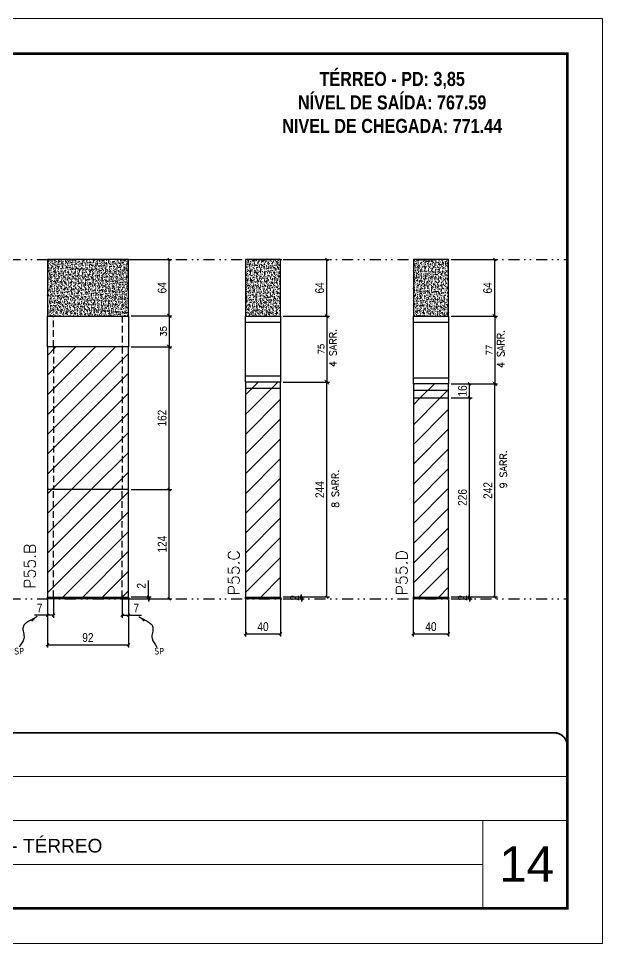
# Model space of a CAD drawing. Extents: x 1945 to 10875, y -3405 to 3369.
# Drawn here: x 4366 to 5029, y -2256 to -1206 of the extents above; entities that cross this region are included whole.
import ezdxf

# ---------------------------------------------------------------- set-up
doc = ezdxf.new("R2010")
doc.units = 0
for name, pattern in [('CONTINUO', [0]), ('DASHED', [0.75, 0.5, -0.25]), ('DIVIDE2', [0.625, 0.25, -0.125, 0, -0.125, 0, -0.125]), ('HIDDEN', [0.375, 0.25, -0.125])]:
    doc.linetypes.add(name, pattern=pattern)
for name, color, linetype, lineweight in [('CARIMBO', 255, 'Continuous', 9), ('Folhas', 255, 'Continuous', 9), ('Hachura', 251, 'Continuous', 9), ('SARRAFO DE PRESSAO', 251, 'DASHED', 9), ('Texto Seção', 7, 'Continuous', 15)]:
    doc.layers.add(name, color=color, linetype=linetype, lineweight=lineweight)
for name, color, linetype in [('COTA', 241, 'Continuous'), ('FUNDOS', 1, 'Continuous'), ('NOMENCLATURA', 7, 'Continuous'), ('Nível', 160, 'Continuous'), ('Painéis', 200, 'Continuous'), ('SARR_2.2x7', 40, 'Continuous'), ('Sarrafo de Pressão', 42, 'HIDDEN'), ('texto', 7, 'Continuous')]:
    doc.layers.add(name, color=color, linetype=linetype)
doc.styles.add('ARIAL', font='arial.ttf')
doc.styles.add('COTA TECNICA', font='techl___.ttf', dxfattribs={"height": 10})
doc.styles.add('COTA TECNICA-50', font='techl___.ttf', dxfattribs={"height": 10})
doc.styles.add('REGUA-120', font='ROMANS.shx', dxfattribs={"height": 15})
doc.styles.add('ROMANC', font='techb___.ttf', dxfattribs={"height": 2.5})
doc.styles.add('ROMANS', font='romans.shx')
doc.styles.get("Standard").update_dxf_attribs({"font": 'arial.ttf'})
doc.dimstyles.new('COTA PAINEL-50', dxfattribs={"dimtxt": 10, "dimasz": 3, "dimexe": 3, "dimexo": 3, "dimgap": 3, "dimtad": 1, "dimdec": 1, "dimzin": 12, "dimdsep": 46, "dimtxsty": 'COTA TECNICA-50', "dimblk1": 'OBLIQUE', "dimblk2": 'OBLIQUE', "dimsah": 1, "dimcen": 0.9, "dimclrd": 4, "dimclre": 4, "dimclrt": 240, "dimadec": 1, "dimazin": 3, "dimtfac": 1, "dimtdec": 1, "dimtmove": 0, "dimatfit": 3, "dimfxl": 1, "dimtolj": 1, "dimtzin": 12, "dimarcsym": 0})
doc.dimstyles.new('Cota Paínel', dxfattribs={"dimtxt": 7, "dimasz": 5, "dimexe": 3, "dimexo": 3, "dimgap": 3, "dimtad": 1, "dimdec": 1, "dimzin": 12, "dimdsep": 46, "dimtxsty": 'ROMANS', "dimblk": 'ARCHTICK', "dimcen": 0, "dimclrd": 4, "dimclre": 4, "dimclrt": 1, "dimadec": 1, "dimazin": 3, "dimtfac": 1, "dimtdec": 1, "dimtmove": 0, "dimatfit": 3, "dimldrblk": 'OBLIQUE', "dimfxl": 1, "dimtolj": 1, "dimtzin": 12, "dimarcsym": 0})
doc.dimstyles.new('PAINEL', dxfattribs={"dimtxt": 10, "dimasz": 3, "dimexe": 3, "dimexo": 3, "dimgap": 3, "dimtad": 1, "dimdec": 1, "dimzin": 12, "dimdsep": 46, "dimtxsty": 'COTA TECNICA', "dimblk1": 'OBLIQUE', "dimblk2": 'OBLIQUE', "dimsah": 1, "dimcen": 0.9, "dimclrd": 4, "dimclre": 4, "dimclrt": 240, "dimadec": 1, "dimazin": 3, "dimtfac": 1, "dimtdec": 1, "dimtmove": 0, "dimatfit": 3, "dimfxl": 1, "dimtolj": 1, "dimtzin": 12, "dimarcsym": 0})
doc.dimstyles.get("Standard").update_dxf_attribs({"dimtxt": 0.18, "dimasz": 0.18, "dimexe": 0.18, "dimexo": 0.0625, "dimgap": 0.09, "dimtad": 0, "dimtih": 1, "dimtoh": 1, "dimdec": 4, "dimzin": 0, "dimdsep": 46, "dimtxsty": 'Standard', "dimcen": 0.09, "dimadec": 0, "dimazin": 0, "dimtfac": 1, "dimtdec": 4, "dimtofl": 0, "dimtmove": 0, "dimatfit": 3, "dimfxl": 1, "dimtolj": 1, "dimtzin": 0, "dimarcsym": 0})
pattern_1 = [(45, (-127075.793, -33000.405), (-11.2253202, 11.2253202), [])]

# ---------------------------------------------------------------- blocks, each defined once
blk = doc.blocks.new('9999999999')
at = {"color": 30, "linetype": 'CONTINUO'}
for p, q in [((98564.6, 34379.6), (99584, 34379.6)), ((98564.6, 34329.8), (99488, 34329.8)), ((99584, 34329.8), (99488, 34329.8)), ((99488, 34329.8), (99488, 34230.2)), ((98564.6, 34280), (99488, 34280))]:
    blk.add_line(p, q, dxfattribs=at)
at = {"color": 30, "linetype": 'CONTINUO', "const_width": 2}
blk.add_lwpolyline([(99584, 34230.2), (99584, 34414.4, 0.414214), (99569, 34429.4), (98229, 34429.4, 0.414214), (98214, 34414.4), (98214, 34245.2, 0.414214), (98229, 34230.2), (99584, 34230.2)], format="xyb", dxfattribs=at)
at = {"layer": 'Folhas'}
blk.add_lwpolyline([(98139, 34190.2), (99624, 34190.2), (99624, 35240.2), (98139, 35240.2)], close=True, dxfattribs=at)
at = {"layer": 'Folhas', "color": 30, "const_width": 3}
blk.add_lwpolyline([(98214, 34230.2), (99584, 34230.2), (99584, 35200.2), (98214, 35200.2)], close=True, dxfattribs=at)
at = {"color": 7, "linetype": 'Continuous', "ltscale": 5, "style": 'ARIAL'}
blk.add_text('TRECHO II - TÉRREO', height=15.483, dxfattribs=at).set_placement((98837.7, 34293.5))
blk = doc.blocks.new('_Oblique')
at = {"color": 0, "linetype": 'ByBlock', "lineweight": -2}
blk.add_line((-0.5, -0.5), (0.5, 0.5), dxfattribs=at)
blk = doc.blocks.new('*D151')
at = {"layer": 'COTA', "color": 4, "lineweight": -2, "transparency": 16777216}
for p, q in [((4857, -1620.7), (4909.5, -1620.7)), ((4906.5, -1862.6), (4906.5, -1620.7)), ((4857, -1862.6), (4909.5, -1862.6))]:
    blk.add_line(p, q, dxfattribs=at)
at = {"layer": 'Defpoints', "color": 0, "transparency": 16777216}
for p in [(4854, -1620.7), (4906.5, -1620.7), (4854, -1862.6)]:
    blk.add_point(p, dxfattribs=at)
at = {"layer": 'COTA', "color": 4, "lineweight": -2, "transparency": 16777216, "xscale": 3, "yscale": 3, "zscale": 3}
for p, rotation in [((4906.5, -1620.7), 90), ((4906.5, -1862.6), 270)]:
    blk.add_blockref('_Oblique', p, dxfattribs=dict(at, rotation=rotation))
at = {"layer": 'COTA', "color": 240, "transparency": 16777216, "insert": (4898.5, -1741.7), "char_height": 10, "attachment_point": 5, "rotation": 90, "style": 'COTA TECNICA'}
blk.add_mtext('\\A1;242', dxfattribs=at)
blk = doc.blocks.new('*D152')
at = {"layer": 'COTA', "color": 4, "lineweight": -2, "transparency": 16777216}
for p, q in [((4814, -1865.6), (4814, -1907.4)), ((4854, -1865.6), (4854, -1907.4)), ((4814, -1904.4), (4854, -1904.4))]:
    blk.add_line(p, q, dxfattribs=at)
at = {"layer": 'Defpoints', "color": 0, "transparency": 16777216}
for p in [(4814, -1862.6), (4854, -1862.6), (4854, -1904.4)]:
    blk.add_point(p, dxfattribs=at)
at = {"layer": 'COTA', "color": 4, "lineweight": -2, "transparency": 16777216, "xscale": 3, "yscale": 3, "zscale": 3, "rotation": 180}
blk.add_blockref('_Oblique', (4814, -1904.4), dxfattribs=at)
at = {"layer": 'COTA', "color": 4, "lineweight": -2, "transparency": 16777216, "xscale": 3, "yscale": 3, "zscale": 3}
blk.add_blockref('_Oblique', (4854, -1904.4), dxfattribs=at)
at = {"layer": 'COTA', "color": 240, "transparency": 16777216, "insert": (4834, -1896.3), "char_height": 10, "attachment_point": 5, "style": 'COTA TECNICA'}
blk.add_mtext('\\A1;40', dxfattribs=at)
blk = doc.blocks.new('*D153')
at = {"layer": 'COTA', "color": 4, "linetype": 'ByBlock', "lineweight": -2, "transparency": 16777216}
for p, q in [((4857, -1479.6), (4909.5, -1479.6)), ((4906.5, -1543.7), (4906.5, -1479.6)), ((4857, -1543.7), (4909.5, -1543.7))]:
    blk.add_line(p, q, dxfattribs=at)
at = {"layer": 'Defpoints', "color": 0, "linetype": 'ByBlock', "transparency": 16777216}
for p in [(4854, -1479.6), (4906.5, -1479.6), (4854, -1543.7)]:
    blk.add_point(p, dxfattribs=at)
at = {"layer": 'COTA', "color": 4, "linetype": 'ByBlock', "lineweight": -2, "transparency": 16777216, "xscale": 3, "yscale": 3, "zscale": 3}
for p, rotation in [((4906.5, -1479.6), 90), ((4906.5, -1543.7), 270)]:
    blk.add_blockref('_Oblique', p, dxfattribs=dict(at, rotation=rotation))
at = {"layer": 'COTA', "color": 240, "linetype": 'ByBlock', "transparency": 16777216, "insert": (4898.4, -1511.7), "char_height": 10, "attachment_point": 5, "rotation": 90, "style": 'COTA TECNICA'}
blk.add_mtext('\\A1;64', dxfattribs=at)
blk = doc.blocks.new('*D154')
at = {"layer": 'COTA', "color": 4, "lineweight": -2, "transparency": 16777216}
for p, q in [((4857, -1862.6), (4880.9, -1862.6)), ((4857, -1864.6), (4880.9, -1864.6)), ((4877.9, -1862.6), (4877.9, -1859.6)), ((4877.9, -1864.6), (4877.9, -1862.6)), ((4877.9, -1864.6), (4877.9, -1867.6))]:
    blk.add_line(p, q, dxfattribs=at)
at = {"layer": 'Defpoints', "color": 0, "transparency": 16777216}
for p in [(4854, -1862.6), (4854, -1864.6), (4877.9, -1862.6)]:
    blk.add_point(p, dxfattribs=at)
at = {"layer": 'COTA', "color": 4, "lineweight": -2, "transparency": 16777216, "xscale": 3, "yscale": 3, "zscale": 3}
for p, rotation in [((4877.9, -1862.6), 270), ((4877.9, -1864.6), 90)]:
    blk.add_blockref('_Oblique', p, dxfattribs=dict(at, rotation=rotation))
at = {"layer": 'COTA', "color": 240, "transparency": 16777216, "insert": (4869.9, -1863.6), "char_height": 10, "attachment_point": 5, "rotation": 90, "style": 'COTA TECNICA-50'}
blk.add_mtext('\\A1;2', dxfattribs=at)
blk = doc.blocks.new('*D315')
at = {"layer": 'COTA', "color": 4, "linetype": 'ByBlock', "lineweight": -2, "transparency": 16777216}
for p, q in [((4857, -1636.6), (4880.9, -1636.6)), ((4877.9, -1862.6), (4877.9, -1636.6)), ((4857, -1862.6), (4880.9, -1862.6))]:
    blk.add_line(p, q, dxfattribs=at)
at = {"layer": 'Defpoints', "color": 0, "linetype": 'ByBlock', "transparency": 16777216}
for p in [(4854, -1636.6), (4877.9, -1636.6), (4854, -1862.6)]:
    blk.add_point(p, dxfattribs=at)
at = {"layer": 'COTA', "color": 4, "linetype": 'ByBlock', "lineweight": -2, "transparency": 16777216, "xscale": 3, "yscale": 3, "zscale": 3}
for p, rotation in [((4877.9, -1636.6), 90), ((4877.9, -1862.6), 270)]:
    blk.add_blockref('_Oblique', p, dxfattribs=dict(at, rotation=rotation))
at = {"layer": 'COTA', "color": 240, "linetype": 'ByBlock', "transparency": 16777216, "insert": (4869.8, -1749.6), "char_height": 10, "attachment_point": 5, "rotation": 90, "style": 'COTA TECNICA'}
blk.add_mtext('\\A1;226', dxfattribs=at)
blk = doc.blocks.new('*D316')
at = {"layer": 'COTA', "color": 4, "linetype": 'ByBlock', "lineweight": -2, "transparency": 16777216}
for p, q in [((4857, -1620.7), (4880.9, -1620.7)), ((4877.9, -1636.6), (4877.9, -1620.7)), ((4857, -1636.6), (4880.9, -1636.6))]:
    blk.add_line(p, q, dxfattribs=at)
at = {"layer": 'Defpoints', "color": 0, "linetype": 'ByBlock', "transparency": 16777216}
for p in [(4854, -1620.7), (4877.9, -1620.7), (4854, -1636.6)]:
    blk.add_point(p, dxfattribs=at)
at = {"layer": 'COTA', "color": 4, "linetype": 'ByBlock', "lineweight": -2, "transparency": 16777216, "xscale": 3, "yscale": 3, "zscale": 3}
for p, rotation in [((4877.9, -1620.7), 90), ((4877.9, -1636.6), 270)]:
    blk.add_blockref('_Oblique', p, dxfattribs=dict(at, rotation=rotation))
at = {"layer": 'COTA', "color": 240, "linetype": 'ByBlock', "transparency": 16777216, "insert": (4869.8, -1628.7), "char_height": 10, "attachment_point": 5, "rotation": 90, "style": 'COTA TECNICA'}
blk.add_mtext('\\A1;16', dxfattribs=at)
blk = doc.blocks.new('*D119')
at = {"layer": 'COTA', "color": 4, "lineweight": -2, "transparency": 16777216}
for p, q in [((4666.4, -1618.7), (4718.9, -1618.7)), ((4715.9, -1862.6), (4715.9, -1618.7)), ((4666.4, -1862.6), (4718.9, -1862.6))]:
    blk.add_line(p, q, dxfattribs=at)
at = {"layer": 'Defpoints', "color": 0, "transparency": 16777216}
for p in [(4663.4, -1618.7), (4715.9, -1618.7), (4663.4, -1862.6)]:
    blk.add_point(p, dxfattribs=at)
at = {"layer": 'COTA', "color": 4, "lineweight": -2, "transparency": 16777216, "xscale": 3, "yscale": 3, "zscale": 3}
for p, rotation in [((4715.9, -1618.7), 90), ((4715.9, -1862.6), 270)]:
    blk.add_blockref('_Oblique', p, dxfattribs=dict(at, rotation=rotation))
at = {"layer": 'COTA', "color": 240, "transparency": 16777216, "insert": (4707.8, -1740.7), "char_height": 10, "attachment_point": 5, "rotation": 90, "style": 'COTA TECNICA'}
blk.add_mtext('\\A1;244', dxfattribs=at)
blk = doc.blocks.new('*D120')
at = {"layer": 'COTA', "color": 4, "lineweight": -2, "transparency": 16777216}
for p, q in [((4666.4, -1479.6), (4718.9, -1479.6)), ((4715.9, -1543.7), (4715.9, -1479.6)), ((4666.4, -1543.7), (4718.9, -1543.7))]:
    blk.add_line(p, q, dxfattribs=at)
at = {"layer": 'Defpoints', "color": 0, "transparency": 16777216}
for p in [(4663.4, -1479.6), (4715.9, -1479.6), (4663.4, -1543.7)]:
    blk.add_point(p, dxfattribs=at)
at = {"layer": 'COTA', "color": 4, "lineweight": -2, "transparency": 16777216, "xscale": 3, "yscale": 3, "zscale": 3}
for p, rotation in [((4715.9, -1479.6), 90), ((4715.9, -1543.7), 270)]:
    blk.add_blockref('_Oblique', p, dxfattribs=dict(at, rotation=rotation))
at = {"layer": 'COTA', "color": 240, "transparency": 16777216, "insert": (4707.8, -1511.7), "char_height": 10, "attachment_point": 5, "rotation": 90, "style": 'COTA TECNICA'}
blk.add_mtext('\\A1;64', dxfattribs=at)
blk = doc.blocks.new('*D121')
at = {"layer": 'COTA', "color": 4, "lineweight": -2, "transparency": 16777216}
for p, q in [((4623.4, -1865.6), (4623.4, -1907.4)), ((4663.4, -1865.6), (4663.4, -1907.4)), ((4623.4, -1904.4), (4663.4, -1904.4))]:
    blk.add_line(p, q, dxfattribs=at)
at = {"layer": 'Defpoints', "color": 0, "transparency": 16777216}
for p in [(4623.4, -1862.6), (4663.4, -1862.6), (4663.4, -1904.4)]:
    blk.add_point(p, dxfattribs=at)
at = {"layer": 'COTA', "color": 4, "lineweight": -2, "transparency": 16777216, "xscale": 3, "yscale": 3, "zscale": 3, "rotation": 180}
blk.add_blockref('_Oblique', (4623.4, -1904.4), dxfattribs=at)
at = {"layer": 'COTA', "color": 4, "lineweight": -2, "transparency": 16777216, "xscale": 3, "yscale": 3, "zscale": 3}
blk.add_blockref('_Oblique', (4663.4, -1904.4), dxfattribs=at)
at = {"layer": 'COTA', "color": 240, "transparency": 16777216, "insert": (4643.4, -1896.3), "char_height": 10, "attachment_point": 5, "style": 'COTA TECNICA'}
blk.add_mtext('\\A1;40', dxfattribs=at)
blk = doc.blocks.new('*D122')
at = {"layer": 'COTA', "color": 4, "lineweight": -2, "transparency": 16777216}
for p, q in [((4666.4, -1862.6), (4690.2, -1862.6)), ((4666.4, -1864.6), (4690.2, -1864.6)), ((4687.2, -1862.6), (4687.2, -1859.6)), ((4687.2, -1864.6), (4687.2, -1862.6)), ((4687.2, -1864.6), (4687.2, -1867.6))]:
    blk.add_line(p, q, dxfattribs=at)
at = {"layer": 'Defpoints', "color": 0, "transparency": 16777216}
for p in [(4663.4, -1862.6), (4663.4, -1864.6), (4687.2, -1862.6)]:
    blk.add_point(p, dxfattribs=at)
at = {"layer": 'COTA', "color": 4, "lineweight": -2, "transparency": 16777216, "xscale": 3, "yscale": 3, "zscale": 3}
for p, rotation in [((4687.2, -1862.6), 270), ((4687.2, -1864.6), 90)]:
    blk.add_blockref('_Oblique', p, dxfattribs=dict(at, rotation=rotation))
at = {"layer": 'COTA', "color": 240, "transparency": 16777216, "insert": (4679.2, -1863.6), "char_height": 10, "attachment_point": 5, "rotation": 90, "style": 'COTA TECNICA-50'}
blk.add_mtext('\\A1;2', dxfattribs=at)
blk = doc.blocks.new('*D110')
at = {"layer": 'COTA', "color": 4, "lineweight": -2, "transparency": 16777216}
for p, q in [((4398.7, -1865.6), (4398.7, -1919.8)), ((4490.7, -1865.6), (4490.7, -1919.8)), ((4398.7, -1916.8), (4490.7, -1916.8))]:
    blk.add_line(p, q, dxfattribs=at)
at = {"layer": 'Defpoints', "color": 0, "transparency": 16777216}
for p in [(4398.7, -1862.6), (4490.7, -1862.6), (4490.7, -1916.8)]:
    blk.add_point(p, dxfattribs=at)
at = {"layer": 'COTA', "color": 4, "lineweight": -2, "transparency": 16777216, "xscale": 3, "yscale": 3, "zscale": 3, "rotation": 180}
blk.add_blockref('_Oblique', (4398.7, -1916.8), dxfattribs=at)
at = {"layer": 'COTA', "color": 4, "lineweight": -2, "transparency": 16777216, "xscale": 3, "yscale": 3, "zscale": 3}
blk.add_blockref('_Oblique', (4490.7, -1916.8), dxfattribs=at)
at = {"layer": 'COTA', "color": 240, "transparency": 16777216, "insert": (4444.7, -1908.7), "char_height": 10, "attachment_point": 5, "style": 'COTA TECNICA'}
blk.add_mtext('\\A1;92', dxfattribs=at)
blk = doc.blocks.new('*D111')
at = {"layer": 'COTA', "color": 4, "lineweight": -2, "transparency": 16777216}
for p, q in [((4493.7, -1479.6), (4540, -1479.6)), ((4537, -1543.6), (4537, -1479.6)), ((4493.7, -1543.6), (4540, -1543.6))]:
    blk.add_line(p, q, dxfattribs=at)
at = {"layer": 'Defpoints', "color": 0, "transparency": 16777216}
for p in [(4490.7, -1479.6), (4537, -1479.6), (4490.7, -1543.6)]:
    blk.add_point(p, dxfattribs=at)
at = {"layer": 'COTA', "color": 4, "lineweight": -2, "transparency": 16777216, "xscale": 3, "yscale": 3, "zscale": 3}
for p, rotation in [((4537, -1479.6), 90), ((4537, -1543.6), 270)]:
    blk.add_blockref('_Oblique', p, dxfattribs=dict(at, rotation=rotation))
at = {"layer": 'COTA', "color": 240, "transparency": 16777216, "insert": (4528.9, -1511.6), "char_height": 10, "attachment_point": 5, "rotation": 90, "style": 'COTA TECNICA'}
blk.add_mtext('\\A1;64', dxfattribs=at)
blk = doc.blocks.new('*D112')
at = {"layer": 'COTA', "color": 4, "lineweight": -2, "transparency": 16777216}
for p, q in [((4493.7, -1740.6), (4540, -1740.6)), ((4537, -1864.6), (4537, -1740.6)), ((4493.7, -1864.6), (4540, -1864.6))]:
    blk.add_line(p, q, dxfattribs=at)
at = {"layer": 'Defpoints', "color": 0, "transparency": 16777216}
for p in [(4490.7, -1740.6), (4537, -1740.6), (4490.7, -1864.6)]:
    blk.add_point(p, dxfattribs=at)
at = {"layer": 'COTA', "color": 4, "lineweight": -2, "transparency": 16777216, "xscale": 3, "yscale": 3, "zscale": 3}
for p, rotation in [((4537, -1740.6), 90), ((4537, -1864.6), 270)]:
    blk.add_blockref('_Oblique', p, dxfattribs=dict(at, rotation=rotation))
at = {"layer": 'COTA', "color": 240, "transparency": 16777216, "insert": (4528.9, -1802.6), "char_height": 10, "attachment_point": 5, "rotation": 90, "style": 'COTA TECNICA-50'}
blk.add_mtext('\\A1;124', dxfattribs=at)
blk = doc.blocks.new('*D113')
at = {"layer": 'COTA', "color": 4, "lineweight": -2, "transparency": 16777216}
for p, q in [((4513.3, -1862.6), (4513.3, -1843.8)), ((4493.7, -1862.6), (4516.3, -1862.6)), ((4493.7, -1864.6), (4516.3, -1864.6)), ((4513.3, -1864.6), (4513.3, -1862.6)), ((4513.3, -1864.6), (4513.3, -1867.6))]:
    blk.add_line(p, q, dxfattribs=at)
at = {"layer": 'Defpoints', "color": 0, "transparency": 16777216}
for p in [(4490.7, -1862.6), (4490.7, -1864.6), (4513.3, -1864.6)]:
    blk.add_point(p, dxfattribs=at)
at = {"layer": 'COTA', "color": 4, "lineweight": -2, "transparency": 16777216, "xscale": 3, "yscale": 3, "zscale": 3}
for p, rotation in [((4513.3, -1862.6), 270), ((4513.3, -1864.6), 90)]:
    blk.add_blockref('_Oblique', p, dxfattribs=dict(at, rotation=rotation))
at = {"layer": 'COTA', "color": 240, "transparency": 16777216, "insert": (4505.3, -1849.9), "char_height": 10, "attachment_point": 5, "rotation": 90, "style": 'COTA TECNICA-50'}
blk.add_mtext('\\A1;2', dxfattribs=at)
blk = doc.blocks.new('*D114')
at = {"layer": 'COTA', "color": 4, "lineweight": -2, "transparency": 16777216}
for p, q in [((4398.7, -1867.6), (4398.7, -1886.2)), ((4405.7, -1865.6), (4405.7, -1886.2)), ((4398.7, -1883.2), (4384, -1883.2)), ((4405.7, -1883.2), (4398.7, -1883.2))]:
    blk.add_line(p, q, dxfattribs=at)
at = {"layer": 'Defpoints', "color": 0, "transparency": 16777216}
for p in [(4398.7, -1864.6), (4405.7, -1862.6), (4398.7, -1883.2)]:
    blk.add_point(p, dxfattribs=at)
at = {"layer": 'COTA', "color": 4, "lineweight": -2, "transparency": 16777216, "xscale": 3, "yscale": 3, "zscale": 3, "rotation": 180}
blk.add_blockref('_Oblique', (4398.7, -1883.2), dxfattribs=at)
at = {"layer": 'COTA', "color": 4, "lineweight": -2, "transparency": 16777216, "xscale": 3, "yscale": 3, "zscale": 3}
blk.add_blockref('_Oblique', (4405.7, -1883.2), dxfattribs=at)
at = {"layer": 'COTA', "color": 240, "transparency": 16777216, "insert": (4389.9, -1875.1), "char_height": 10, "attachment_point": 5, "style": 'COTA TECNICA-50'}
blk.add_mtext('\\A1;7', dxfattribs=at)
blk = doc.blocks.new('*D115')
at = {"layer": 'COTA', "color": 4, "lineweight": -2, "transparency": 16777216}
for p, q in [((4483.7, -1865.6), (4483.7, -1886.2)), ((4490.7, -1867.6), (4490.7, -1886.2)), ((4483.7, -1883.2), (4490.7, -1883.2)), ((4490.7, -1883.2), (4505.5, -1883.2))]:
    blk.add_line(p, q, dxfattribs=at)
at = {"layer": 'Defpoints', "color": 0, "transparency": 16777216}
for p in [(4483.7, -1862.6), (4490.7, -1864.6), (4490.7, -1883.2)]:
    blk.add_point(p, dxfattribs=at)
at = {"layer": 'COTA', "color": 4, "lineweight": -2, "transparency": 16777216, "xscale": 3, "yscale": 3, "zscale": 3, "rotation": 180}
blk.add_blockref('_Oblique', (4483.7, -1883.2), dxfattribs=at)
at = {"layer": 'COTA', "color": 4, "lineweight": -2, "transparency": 16777216, "xscale": 3, "yscale": 3, "zscale": 3}
blk.add_blockref('_Oblique', (4490.7, -1883.2), dxfattribs=at)
at = {"layer": 'COTA', "color": 240, "transparency": 16777216, "insert": (4499.6, -1875.1), "char_height": 10, "attachment_point": 5, "style": 'COTA TECNICA-50'}
blk.add_mtext('\\A1;7', dxfattribs=at)
blk = doc.blocks.new('*D116')
at = {"layer": 'Defpoints', "color": 0, "linetype": 'ByBlock', "transparency": 16777216}
for p in [(4490.7, -1578.6), (4537, -1578.6), (4490.7, -1740.6)]:
    blk.add_point(p, dxfattribs=at)
at = {"layer": 'FUNDOS', "color": 4, "linetype": 'ByBlock', "lineweight": -2, "transparency": 16777216}
for p, q in [((4493.7, -1578.6), (4540, -1578.6)), ((4537, -1740.6), (4537, -1578.6)), ((4493.7, -1740.6), (4540, -1740.6))]:
    blk.add_line(p, q, dxfattribs=at)
at = {"layer": 'FUNDOS', "color": 4, "linetype": 'ByBlock', "lineweight": -2, "transparency": 16777216, "xscale": 3, "yscale": 3, "zscale": 3}
for p, rotation in [((4537, -1578.6), 90), ((4537, -1740.6), 270)]:
    blk.add_blockref('_Oblique', p, dxfattribs=dict(at, rotation=rotation))
at = {"layer": 'FUNDOS', "color": 240, "linetype": 'ByBlock', "transparency": 16777216, "insert": (4528.9, -1659.6), "char_height": 10, "attachment_point": 5, "rotation": 90, "style": 'COTA TECNICA'}
blk.add_mtext('\\A1;162', dxfattribs=at)
blk = doc.blocks.new('_ArchTick')
at = {"color": 0, "linetype": 'ByBlock', "const_width": 0.15}
blk.add_lwpolyline([(-0.5, -0.5), (0.5, 0.5)], dxfattribs=at)
blk = doc.blocks.new('*D393')
at = {"layer": 'COTA', "color": 4, "lineweight": -2, "transparency": 16777216}
for p, q in [((4493.7, -1543.6), (4540, -1543.6)), ((4537, -1543.6), (4537, -1578.6)), ((4493.7, -1578.6), (4540, -1578.6))]:
    blk.add_line(p, q, dxfattribs=at)
at = {"layer": 'Defpoints', "color": 0, "transparency": 16777216}
for p in [(4490.7, -1543.6), (4490.7, -1578.6), (4537, -1578.6)]:
    blk.add_point(p, dxfattribs=at)
at = {"layer": 'COTA', "color": 4, "lineweight": -2, "transparency": 16777216, "xscale": 5, "yscale": 5, "zscale": 5}
for p, rotation in [((4537, -1543.6), 90), ((4537, -1578.6), 270)]:
    blk.add_blockref('_ArchTick', p, dxfattribs=dict(at, rotation=rotation))
at = {"layer": 'COTA', "color": 1, "transparency": 16777216, "insert": (4530.5, -1561.1), "char_height": 7, "attachment_point": 5, "rotation": 90, "style": 'ROMANS'}
blk.add_mtext('\\A1;35', dxfattribs=at)
blk = doc.blocks.new('*D394')
at = {"layer": 'COTA', "color": 4, "lineweight": -2, "transparency": 16777216}
for p, q in [((4666.4, -1543.7), (4718.9, -1543.7)), ((4715.9, -1543.7), (4715.9, -1618.7)), ((4666.4, -1618.7), (4718.9, -1618.7))]:
    blk.add_line(p, q, dxfattribs=at)
at = {"layer": 'Defpoints', "color": 0, "transparency": 16777216}
for p in [(4663.4, -1543.7), (4663.4, -1618.7), (4715.9, -1618.7)]:
    blk.add_point(p, dxfattribs=at)
at = {"layer": 'COTA', "color": 4, "lineweight": -2, "transparency": 16777216, "xscale": 5, "yscale": 5, "zscale": 5}
for p, rotation in [((4715.9, -1543.7), 90), ((4715.9, -1618.7), 270)]:
    blk.add_blockref('_ArchTick', p, dxfattribs=dict(at, rotation=rotation))
at = {"layer": 'COTA', "color": 1, "transparency": 16777216, "insert": (4709.4, -1581.2), "char_height": 7, "attachment_point": 5, "rotation": 90, "style": 'ROMANS'}
blk.add_mtext('\\A1;75', dxfattribs=at)
blk = doc.blocks.new('*D395')
at = {"layer": 'COTA', "color": 4, "lineweight": -2, "transparency": 16777216}
for p, q in [((4857, -1543.7), (4909.5, -1543.7)), ((4906.5, -1543.7), (4906.5, -1620.7)), ((4857, -1620.7), (4909.5, -1620.7))]:
    blk.add_line(p, q, dxfattribs=at)
at = {"layer": 'Defpoints', "color": 0, "transparency": 16777216}
for p in [(4854, -1543.7), (4854, -1620.7), (4906.5, -1620.7)]:
    blk.add_point(p, dxfattribs=at)
at = {"layer": 'COTA', "color": 4, "lineweight": -2, "transparency": 16777216, "xscale": 5, "yscale": 5, "zscale": 5}
for p, rotation in [((4906.5, -1543.7), 90), ((4906.5, -1620.7), 270)]:
    blk.add_blockref('_ArchTick', p, dxfattribs=dict(at, rotation=rotation))
at = {"layer": 'COTA', "color": 1, "transparency": 16777216, "insert": (4900, -1582.2), "char_height": 7, "attachment_point": 5, "rotation": 90, "style": 'ROMANS'}
blk.add_mtext('\\A1;77', dxfattribs=at)

msp = doc.modelspace()

# ---------------------------------------------------------------- hatches: boundary and pattern name
at = {"layer": 'COTA', "linetype": 'ByBlock'}
h = msp.add_hatch(dxfattribs=at)
h.set_pattern_fill('AR-CONC', color=256, scale=0.03)
h.set_pattern_definition([(50, (-126704.3376, -28368.905), (5.46554007, -0.47817257), [0.5715, -6.2865]), (355, (-126704.3376, -28368.905), (-1.05730264, 5.73170536), [0.4572, -5.02921753]), (100.4514447, (-126703.882, -28368.945), (4.40823741, 5.25353256), [0.48570026, -5.34270734]), (46.1842, (-126704.3376, -28367.381), (8.13237123, -1.26126984), [0.85725, -9.42975]), (96.6355576, (-126703.66, -28367.486), (7.122124, 7.42278374), [0.7285507, -8.01406824]), (351.184151, (-126704.3376, -28367.381), (7.122124, 7.42278374), [0.685799, -7.54379196]), (21, (-126703.5756, -28367.762), (4.54843174, -3.06795595), [0.5715, -6.2865]), (326, (-126703.5756, -28367.762), (1.85406085, 5.52563898), [0.4572, -5.0292]), (71.451445, (-126703.1965, -28368.0176), (6.40249258, 2.45768307), [0.48570026, -5.34269813]), (37.5, (-126704.3376, -28368.905), (0.092658098, 2.536651166), [0, -4.96824, 0, -5.1054, 0, -5.04825]), (7.5, (-126704.3376, -28368.905), (2.004589875, 3.005417245), [0, -2.91084, 0, -4.85394, 0, -1.92405]), (327.5, (-126706.0368, -28368.905), (4.067717855, -0.17186232), [0, -1.905, 0, -5.9436, 0, -7.8867]), (317.5, (-126706.7988, -28368.905), (4.44387544, 0.76279473), [0, -2.4765, 0, -3.94716, 0, -5.6007])])
h.paths.add_polyline_path([(4398.75, -1543.64), (4490.75, -1543.64), (4490.75, -1479.64), (4398.75, -1479.64)])
h = msp.add_hatch(dxfattribs=at)
h.set_pattern_fill('AR-CONC', color=256, scale=0.03)
h.set_pattern_definition([(50, (0, -10), (5.46554, -0.4781726), [0.5715, -6.2865]), (355, (0, -10), (-1.0573026, 5.7317054), [0.4572, -5.0292175]), (100.45144, (0.4555, -10.04), (4.4082374, 5.2535326), [0.4857, -5.3427073]), (46.1842, (0, -8.476), (8.132371, -1.26127), [0.85725, -9.42975]), (96.63556, (0.678, -8.581), (7.122124, 7.422784), [0.72855, -8.014068]), (351.18415, (0, -8.476), (7.122124, 7.422784), [0.685799, -7.543792]), (21, (0.762, -8.857), (4.5484317, -3.067956), [0.5715, -6.2865]), (326, (0.762, -8.857), (1.854061, 5.525639), [0.4572, -5.0292]), (71.45144, (1.141, -9.1127), (6.4024926, 2.457683), [0.4857, -5.342698]), (37.5, (0, -10), (0.0926581, 2.5366512), [0, -4.96824, 0, -5.1054, 0, -5.04825]), (7.5, (0, -10), (2.0045899, 3.0054172), [0, -2.91084, 0, -4.85394, 0, -1.92405]), (327.5, (-1.6993, -10), (4.06771786, -0.1718623), [0, -1.905, 0, -5.9436, 0, -7.8867]), (317.5, (-2.4613, -10), (4.4438754, 0.7627947), [0, -2.4765, 0, -3.94716, 0, -5.6007])])
h.paths.add_polyline_path([(4663.43, -1543.66), (4663.43, -1479.64), (4623.43, -1479.64), (4623.43, -1543.66)])
h = msp.add_hatch(dxfattribs=at)
h.set_pattern_fill('AR-CONC', color=256, scale=0.03)
h.set_pattern_definition([(50, (-126799.9897, -28334.905), (5.46554007, -0.47817257), [0.5715, -6.2865]), (355, (-126799.99, -28334.905), (-1.05730264, 5.73170536), [0.4572, -5.02921753]), (100.4514447, (-126799.5343, -28334.945), (4.40823741, 5.25353256), [0.48570026, -5.34270734]), (46.1842, (-126799.99, -28333.381), (8.13237123, -1.26126984), [0.85725, -9.42975]), (96.6355576, (-126799.312, -28333.486), (7.122124, 7.42278374), [0.7285507, -8.01406824]), (351.184151, (-126799.99, -28333.381), (7.122124, 7.42278374), [0.685799, -7.54379196]), (21, (-126799.2277, -28333.762), (4.54843174, -3.06795595), [0.5715, -6.2865]), (326, (-126799.228, -28333.762), (1.85406085, 5.52563898), [0.4572, -5.0292]), (71.451445, (-126798.8487, -28334.0176), (6.40249258, 2.45768307), [0.48570026, -5.34269813]), (37.5, (-126799.9897, -28334.905), (0.092658098, 2.536651166), [0, -4.96824, 0, -5.1054, 0, -5.04825]), (7.5, (-126799.9897, -28334.905), (2.004589875, 3.005417245), [0, -2.91084, 0, -4.85394, 0, -1.92405]), (327.5, (-126801.689, -28334.905), (4.067717855, -0.17186232), [0, -1.905, 0, -5.9436, 0, -7.8867]), (317.5, (-126802.451, -28334.905), (4.44387544, 0.76279473), [0, -2.4765, 0, -3.94716, 0, -5.6007])])
h.paths.add_polyline_path([(4814.04, -1543.66), (4854.04, -1543.66), (4854.04, -1479.64), (4814.04, -1479.64)])
at = {"layer": 'Hachura', "linetype": 'ByBlock'}
h = msp.add_hatch(dxfattribs=at)
h.set_pattern_fill('ANSI31', color=256, scale=5)
h.set_pattern_definition(pattern_1)
h.paths.add_polyline_path([(4490.75, -1578.64), (4398.75, -1578.64), (4398.75, -1740.64), (4490.75, -1740.64)])
h = msp.add_hatch(dxfattribs=at)
h.set_pattern_fill('ANSI31', color=256, scale=5)
h.set_pattern_definition(pattern_1)
h.paths.add_polyline_path([(4663.43, -1618.66), (4623.43, -1618.66), (4623.43, -1862.64), (4663.43, -1862.64)])
h = msp.add_hatch(dxfattribs=at)
h.set_pattern_fill('ANSI31', color=256, scale=5)
h.set_pattern_definition(pattern_1)
h.paths.add_polyline_path([(4854.04, -1620.66), (4814.04, -1620.66), (4814.04, -1636.64), (4854.04, -1636.64)])
h = msp.add_hatch(dxfattribs=at)
h.set_pattern_fill('ANSI31', color=256, scale=5)
h.set_pattern_definition(pattern_1)
h.paths.add_polyline_path([(4854.04, -1636.64), (4814.04, -1636.64), (4814.04, -1862.64), (4854.04, -1862.64)])
h = msp.add_hatch(dxfattribs=at)
h.set_pattern_fill('ANSI31', color=256, scale=5)
h.set_pattern_definition(pattern_1)
h.paths.add_polyline_path([(4490.75, -1740.64), (4398.75, -1740.64), (4398.75, -1862.64), (4490.75, -1862.64)])

# ---------------------------------------------------------------- linework, layer by layer
at = {"layer": 'COTA', "linetype": 'ByBlock'}
for points in [[(4398.75, -1543.64), (4490.75, -1543.64), (4490.75, -1479.64), (4398.75, -1479.64)], [(4623.43, -1543.66), (4663.43, -1543.66), (4663.43, -1479.64), (4623.43, -1479.64)], [(4814.04, -1543.66), (4854.04, -1543.66), (4854.04, -1479.64), (4814.04, -1479.64)]]:
    msp.add_lwpolyline(points, close=True, dxfattribs=at)
at = {"layer": 'Nível', "color": 4, "linetype": 'DIVIDE2', "ltscale": 50}
for p, q in [((3978.36, -1479.64), (4988.71, -1479.64)), ((3978.36, -1864.64), (4988.71, -1864.64))]:
    msp.add_line(p, q, dxfattribs=at)
at = {"layer": 'Painéis'}
for p, q in [((4398.75, -1543.64), (4490.75, -1543.64)), ((4398.75, -1578.64), (4398.75, -1543.64)), ((4490.75, -1543.64), (4490.75, -1578.64)), ((4623.43, -1543.66), (4663.43, -1543.66)), ((4623.43, -1618.66), (4623.43, -1543.66)), ((4663.43, -1543.66), (4663.43, -1618.66)), ((4814.04, -1543.66), (4854.04, -1543.66)), ((4814.04, -1620.66), (4814.04, -1543.66)), ((4854.04, -1543.66), (4854.04, -1620.66)), ((4490.75, -1578.64), (4398.75, -1578.64)), ((4398.75, -1578.64), (4398.75, -1740.64)), ((4490.75, -1740.64), (4490.75, -1578.64)), ((4663.43, -1618.66), (4623.43, -1618.66)), ((4814.04, -1636.64), (4854.04, -1636.64)), ((4623.43, -1862.64), (4663.43, -1862.64)), ((4623.43, -1864.64), (4623.43, -1862.64)), ((4663.43, -1864.64), (4623.43, -1864.64)), ((4663.43, -1862.64), (4663.43, -1864.64)), ((4814.04, -1862.64), (4854.04, -1862.64)), ((4814.04, -1864.64), (4814.04, -1862.64)), ((4854.04, -1864.64), (4814.04, -1864.64)), ((4854.04, -1862.64), (4854.04, -1864.64))]:
    msp.add_line(p, q, dxfattribs=at)
for points in [[(4623.43, -1862.64), (4663.43, -1862.64), (4663.43, -1618.66), (4623.43, -1618.66)], [(4814.04, -1862.64), (4854.04, -1862.64), (4854.04, -1620.66), (4814.04, -1620.66)], [(4398.75, -1862.64), (4490.75, -1862.64), (4490.75, -1740.64), (4398.75, -1740.64)], [(4398.75, -1862.64), (4490.75, -1862.64), (4490.75, -1864.64), (4398.75, -1864.64)]]:
    msp.add_lwpolyline(points, close=True, dxfattribs=at)
at = {"layer": 'SARR_2.2x7'}
for p, q in [((4623.43, -1550.66), (4663.43, -1550.66)), ((4814.04, -1550.66), (4854.04, -1550.66)), ((4623.43, -1611.66), (4663.43, -1611.66)), ((4814.04, -1613.66), (4854.04, -1613.66)), ((4623.43, -1625.66), (4663.43, -1625.66)), ((4814.04, -1627.66), (4854.04, -1627.66))]:
    msp.add_line(p, q, dxfattribs=at)
at = {"layer": 'Sarrafo de Pressão', "ltscale": 30}
for p, q in [((4405.75, -1578.64), (4405.75, -1543.64)), ((4483.75, -1543.64), (4483.75, -1578.64)), ((4405.75, -1578.64), (4405.75, -1740.64)), ((4483.75, -1578.64), (4483.75, -1740.64)), ((4405.75, -1862.64), (4405.75, -1740.64)), ((4483.75, -1862.64), (4483.75, -1740.64))]:
    msp.add_line(p, q, dxfattribs=at)

# ---------------------------------------------------------------- block references
at = {"layer": 'SARRAFO DE PRESSAO', "color": 6, "linetype": 'ByBlock'}
msp.add_blockref('9999999999', (-94595.27, -36446.13), dxfattribs=at)

# ---------------------------------------------------------------- texts
at = {"layer": 'CARIMBO', "style": 'ARIAL'}
msp.add_text('14', height=40, dxfattribs=at).set_placement((4911.57, -2185.78))
at = {"layer": 'NOMENCLATURA', "color": 2, "insert": (4790.03, -1239.86), "char_height": 16, "attachment_point": 2, "style": 'ROMANC'}
msp.add_mtext_dynamic_manual_height_columns('\\PTÉRREO - PD: 3,85\\PNÍVEL DE SAÍDA: 767.59\\PNIVEL DE CHEGADA: 771.44', width=300.2766, gutter_width=1, heights=[0], dxfattribs=at)
at = {"layer": 'texto', "color": 0, "char_height": 7.5, "attachment_point": 5}
for insert in [(4366.5, -1924.13), (4525.52, -1924.13)]:
    msp.add_mtext('{\\fTahoma|b0|i0|c0|p34;\\C4;SP}', dxfattribs=dict(at, insert=insert))
at = {"layer": 'Texto Seção', "linetype": 'Continuous', "style": 'ROMANS'}
for s, p in [('4 SARR.', (4726.72, -1601.6)), ('4 SARR.', (4917.33, -1602.6)), ('9 SARR.', (4920.21, -1739.36)), ('8 SARR.', (4729.6, -1761.4))]:
    msp.add_text(s, height=8, rotation=90, dxfattribs=at).set_placement(p)
at = {"layer": 'Texto Seção', "char_height": 13, "width": 285.3299, "attachment_point": 7, "rotation": 90, "style": 'REGUA-120'}
for s, insert in [('\\pxt3;P55.B', (4385.28, -1853.39)), ('P55.C', (4616.78, -1860.72)), ('P55.D', (4807.39, -1860.72))]:
    msp.add_mtext(s, dxfattribs=dict(at, insert=insert))

# ---------------------------------------------------------------- dimensions: what is measured, and where the dimension line sits
at = {"layer": 'COTA'}
for base, p1, p2, picture, middle in [((4536.99, -1479.64), (4490.75, -1543.64), (4490.75, -1479.64), '*D111', (4528.88, -1511.64)), ((4715.92, -1479.64), (4663.43, -1543.66), (4663.43, -1479.64), '*D120', (4707.82, -1511.65)), ((4715.92, -1618.66), (4663.43, -1862.64), (4663.43, -1618.66), '*D119', (4707.84, -1740.65)), ((4906.53, -1620.66), (4854.04, -1862.64), (4854.04, -1620.66), '*D151', (4898.45, -1741.65))]:
    dim = msp.add_linear_dim(base=base, p1=p1, p2=p2, angle=90, dimstyle='PAINEL', override={"dimarcsym": 2}, dxfattribs=at)
    dim.commit()
    dim.dimension.update_dxf_attribs({"geometry": picture, "text_midpoint": middle})
at = {"layer": 'COTA', "linetype": 'ByBlock'}
for base, p1, p2, picture, middle in [((4906.53, -1479.64), (4854.04, -1543.66), (4854.04, -1479.64), '*D153', (4898.42, -1511.65)), ((4877.85, -1636.64), (4854.04, -1862.64), (4854.04, -1636.64), '*D315', (4869.75, -1749.64))]:
    dim = msp.add_linear_dim(base=base, p1=p1, p2=p2, angle=90, dimstyle='PAINEL', dxfattribs=at)
    dim.commit()
    dim.dimension.update_dxf_attribs({"geometry": picture, "text_midpoint": middle})
at = {"layer": 'COTA'}
for base, p1, p2, angle, dimstyle, picture, middle in [((4536.99, -1578.64), (4490.75, -1543.64), (4490.75, -1578.64), 90, 'Cota Paínel', '*D393', (4530.49, -1561.14)), ((4715.92, -1618.66), (4663.43, -1543.66), (4663.43, -1618.66), 90, 'Cota Paínel', '*D394', (4709.42, -1581.16)), ((4906.53, -1620.66), (4854.04, -1543.66), (4854.04, -1620.66), 90, 'Cota Paínel', '*D395', (4900.03, -1582.16)), ((4536.99, -1740.64), (4490.75, -1864.64), (4490.75, -1740.64), 90, 'COTA PAINEL-50', '*D112', (4528.91, -1802.64)), ((4398.75, -1883.15), (4405.75, -1862.64), (4398.75, -1864.64), 180, 'COTA PAINEL-50', '*D114', (4389.88, -1875.08))]:
    dim = msp.add_linear_dim(base=base, p1=p1, p2=p2, angle=angle, dimstyle=dimstyle, dxfattribs=at)
    dim.commit()
    dim.dimension.update_dxf_attribs({"geometry": picture, "text_midpoint": middle})
at = {"layer": 'COTA', "linetype": 'ByBlock'}
dim = msp.add_linear_dim(base=(4877.85, -1620.66), p1=(4854.04, -1636.64), p2=(4854.04, -1620.66), angle=90, dimstyle='PAINEL', override={"dimtmove": 1}, dxfattribs=at)
dim.commit()
dim.dimension.update_dxf_attribs({"geometry": '*D316', "text_midpoint": (4877.85, -1628.65), "dimtype": 160})
at = {"layer": 'COTA'}
for base, p1, p2, picture, middle in [((4513.27, -1864.64), (4490.75, -1862.64), (4490.75, -1864.64), '*D113', (4513.27, -1849.9)), ((4687.24, -1862.64), (4663.43, -1864.64), (4663.43, -1862.64), '*D122', (4687.24, -1863.64)), ((4877.85, -1862.64), (4854.04, -1864.64), (4854.04, -1862.64), '*D154', (4877.85, -1863.64))]:
    dim = msp.add_linear_dim(base=base, p1=p1, p2=p2, angle=90, dimstyle='COTA PAINEL-50', dxfattribs=at)
    dim.commit()
    dim.dimension.update_dxf_attribs({"geometry": picture, "text_midpoint": middle, "dimtype": 160})
for base, p1, p2, picture, middle in [((4490.75, -1916.82), (4398.75, -1862.64), (4490.75, -1862.64), '*D110', (4444.75, -1908.73)), ((4663.43, -1904.37), (4623.43, -1862.64), (4663.43, -1862.64), '*D121', (4643.43, -1896.27)), ((4854.04, -1904.37), (4814.04, -1862.64), (4854.04, -1862.64), '*D152', (4834.04, -1896.27))]:
    dim = msp.add_linear_dim(base=base, p1=p1, p2=p2, dimstyle='PAINEL', override={"dimarcsym": 2}, dxfattribs=at)
    dim.commit()
    dim.dimension.update_dxf_attribs({"geometry": picture, "text_midpoint": middle})
dim = msp.add_linear_dim(base=(4490.75, -1883.15), p1=(4483.75, -1862.64), p2=(4490.75, -1864.64), dimstyle='COTA PAINEL-50', dxfattribs=at)
dim.commit()
dim.dimension.update_dxf_attribs({"geometry": '*D115', "text_midpoint": (4499.61, -1875.08)})
at = {"layer": 'FUNDOS', "linetype": 'ByBlock'}
dim = msp.add_linear_dim(base=(4536.99, -1578.64), p1=(4490.75, -1740.64), p2=(4490.75, -1578.64), angle=90, dimstyle='PAINEL', dxfattribs=at)
dim.commit()
dim.dimension.update_dxf_attribs({"geometry": '*D116', "text_midpoint": (4528.88, -1659.64)})

# ---------------------------------------------------------------- leaders
at = {"layer": 'COTA', "path_type": 1}
for points in [[(4386.92, -1884.82), (4371.13, -1896.66), (4372.06, -1909.66), (4366.5, -1919.45)], [(4502.58, -1884.82), (4518.36, -1896.66), (4517.44, -1909.66), (4522.99, -1919.45)]]:
    msp.add_leader(points, dimstyle='Standard', override={"dimasz": 8}, dxfattribs=at)

doc.saveas('drawing.dxf')
